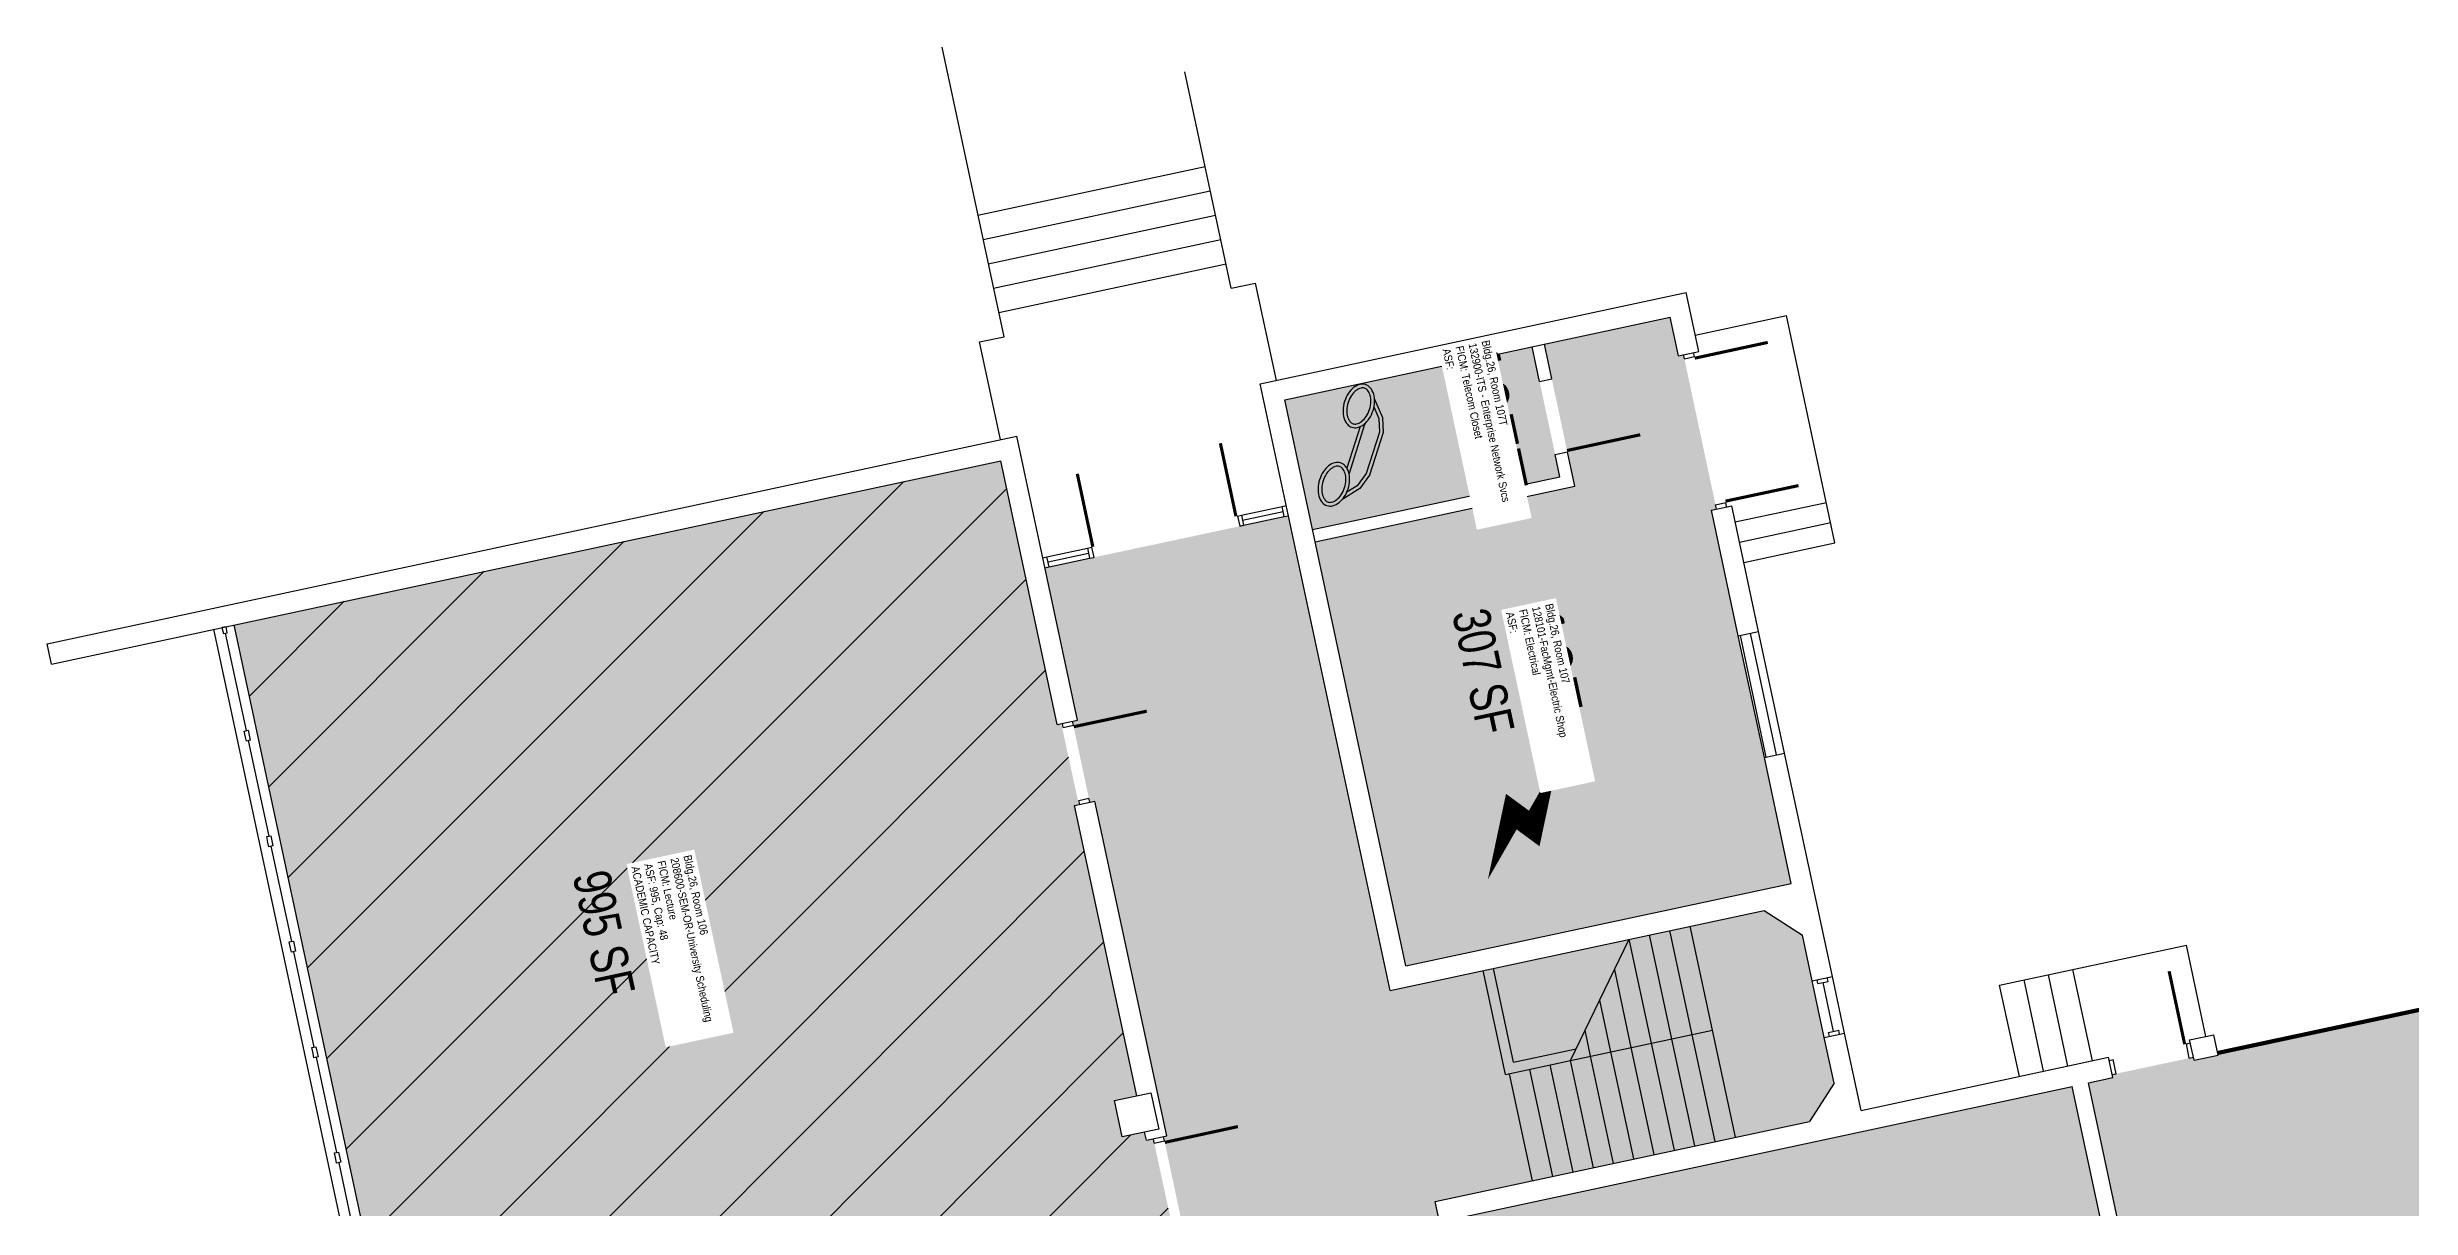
# Model space of a CAD drawing. Header units: inches. Extents: x 69208594 to 69211314, y 27667926 to 27670265.
# Drawn here: x 69208594 to 69209734, y 27669705 to 27670265 of the extents above; entities that cross this region are included whole.
import ezdxf
from ezdxf.enums import TextEntityAlignment as Align

# ---------------------------------------------------------------- set-up
doc = ezdxf.new("R2010")
doc.units = ezdxf.units.IN
doc.header["$LTSCALE"] = 10
doc.header["$MEASUREMENT"] = 0
doc.layers.get('0').update_dxf_attribs({"linetype": 'CONTINUOUS'})
for name, color, linetype in [('A-DOOR', 2, 'CONTINUOUS'), ('A-FLOR', 3, 'CONTINUOUS'), ('A-GLAZ', 1, 'CONTINUOUS'), ('A-IDEN-ICON', 4, 'CONTINUOUS'), ('A-IDEN-RNUM', 7, 'CONTINUOUS'), ('A-IDEN-SNUM', 4, 'CONTINUOUS'), ('A-IDEN-VNUM', 4, 'CONTINUOUS'), ('A-SITE', 3, 'CONTINUOUS'), ('A-WALL', 5, 'CONTINUOUS'), ('AREA-TEXT', 3, 'CONTINUOUS'), ('Rooms-Category-Color', 7, 'CONTINUOUS'), ('Rooms-Division-Color', 7, 'CONTINUOUS'), ('Rooms-Information', 7, 'CONTINUOUS')]:
    doc.layers.add(name, color=color, linetype=linetype)
doc.layers.add('Rooms-Capacity', color=4, linetype='CONTINUOUS', plot=False)
doc.styles.add('CP_AREA', font='arial.ttf', dxfattribs={"height": 15})
doc.styles.add('CP_ROOMSNUMBER', font='arial.ttf', dxfattribs={"height": 1})
doc.styles.add('CP_ROOMVNUMBER', font='arial.ttf', dxfattribs={"width": 0.85, "height": 0.075})

# ---------------------------------------------------------------- blocks, each defined once
blk = doc.blocks.new('CPELECT')
blk.add_lwpolyline([(0.0623, 0.0629, 0, 0.03, 0), (0.0105, -0.0168, 0.03, 0.03, 0), (-0.0105, 0.0068, 0.03, 0, 0), (-0.0623, -0.0729, 0.03, 0, 0)], format="xyseb")
blk = doc.blocks.new('CPPHONE')
for p, q in [((0.0096, 0.0252), (-0.0196, -0.0252)), ((0.0169, 0.0279), (-0.0182, -0.0329))]:
    blk.add_line(p, q)
for points in [[(0.0288, 0.0786, 0.139889), (0.0216, 0.0804, 0.107118), (0.0122, 0.0781, 0.079812), (0.0039, 0.0722, 0.067459), (-0.0035, 0.0626, 0.067459), (-0.008, 0.0515, 0.079812), (-0.009, 0.0413, 0.107118), (-0.0064, 0.032, 0.139889), (-0.0012, 0.0267, 0.139889), (0.0061, 0.0248, 0.107118), (0.0155, 0.0272, 0.079812), (0.0238, 0.0331, 0.067459), (0.0312, 0.0426, 0.067459), (0.0357, 0.0538, 0.079812), (0.0367, 0.0639, 0.107118), (0.034, 0.0732, 0.139889)], [(0.0263, 0.0743, 0.139889), (0.0218, 0.0754, 0.107118), (0.0144, 0.0736, 0.079812), (0.0074, 0.0686, 0.067459), (0.0008, 0.0601, 0.067459), (-0.0032, 0.0502, 0.079812), (-0.004, 0.0417, 0.107118), (-0.0019, 0.0344, 0.139889), (0.0013, 0.031, 0.139889), (0.0059, 0.0298, 0.107118), (0.0133, 0.0317, 0.079812), (0.0203, 0.0367, 0.067459), (0.0268, 0.0451, 0.067459), (0.0309, 0.055, 0.079812), (0.0317, 0.0636, 0.107118), (0.0296, 0.0709, 0.139889)], [(-0.0262, -0.0167, 0.139889), (-0.0334, -0.0148, 0.107118), (-0.0428, -0.0172, 0.079812), (-0.0511, -0.0231, 0.067459), (-0.0585, -0.0326, 0.067459), (-0.063, -0.0438, 0.079812), (-0.064, -0.0539, 0.107118), (-0.0614, -0.0632, 0.139889), (-0.0562, -0.0686, 0.139889), (-0.0489, -0.0704, 0.107118), (-0.0395, -0.0681, 0.079812), (-0.0312, -0.0622, 0.067459), (-0.0238, -0.0526, 0.067459), (-0.0193, -0.0415, 0.079812), (-0.0183, -0.0313, 0.107118), (-0.021, -0.022, 0.139889)], [(-0.0287, -0.021, 0.139889), (-0.0332, -0.0198, 0.107118), (-0.0406, -0.0217, 0.079812), (-0.0476, -0.0267, 0.067459), (-0.0542, -0.0351, 0.067459), (-0.0582, -0.045, 0.079812), (-0.059, -0.0536, 0.107118), (-0.0569, -0.0609, 0.139889), (-0.0537, -0.0643, 0.139889), (-0.0491, -0.0654, 0.107118), (-0.0417, -0.0636, 0.079812), (-0.0347, -0.0586, 0.067459), (-0.0282, -0.0501, 0.067459), (-0.0241, -0.0402, 0.079812), (-0.0233, -0.0317, 0.107118), (-0.0254, -0.0244, 0.139889)]]:
    blk.add_lwpolyline(points, format="xyb", close=True)
for points in [[(0.0364, 0.0572), (0.0417, 0.0308), (0.0382, 0.0108), (0.0082, -0.0411), (-0.0083, -0.0558), (-0.0338, -0.0645)], [(0.0334, 0.047), (0.0366, 0.0307), (0.0334, 0.0126), (0.0043, -0.0379), (-0.0109, -0.0514), (-0.0265, -0.0567)]]:
    blk.add_lwpolyline(points)

msp = doc.modelspace()

# ---------------------------------------------------------------- hatches: boundary and pattern name
at = {"layer": 'Rooms-Capacity'}
h = msp.add_hatch(dxfattribs=at)
h.set_pattern_fill('ANSI31', color=256, scale=300, style=0)
h.set_pattern_definition([(45, (0, 0), (-26.516504294, 26.516504294), [])])
h.paths.add_polyline_path([(69209123.3, 27669741.7), (69209112.6, 27669739.4), (69209108.8, 27669757), (69209119.6, 27669759.3), (69209089.6, 27669899.1), (69209091.6, 27669899.5), (69209091.2, 27669901.5), (69209083.6, 27669936.7), (69209083.2, 27669938.6), (69209081.2, 27669938.2), (69209054, 27670065.3), (69208684.4, 27669986.2), (69208749.7, 27669681.1), (69208753.9, 27669661.5), (69208763.8, 27669615.6), (69208919.2, 27669648.9), (69209135.3, 27669695.2), (69209134.5, 27669699.1), (69209136, 27669699.4), (69209135.6, 27669701.3), (69209128, 27669736.5), (69209127.6, 27669738.5), (69209124.2, 27669737.8)])
at = {"layer": 'Rooms-Category-Color', "true_color": 0xadadad}
for points in [[(69209376.7, 27670134.4), (69209380.7, 27670115.9), (69209383.1, 27670116.4), (69209383.6, 27670114.4), (69209398.6, 27670044), (69209399, 27670042.1), (69209396.6, 27670041.5), (69209409.6, 27669980.9), (69209422.2, 27669922.2), (69209423.8, 27669914.7), (69209435.1, 27669861.6), (69209249.3, 27669821.8), (69209205.6, 27670026.2), (69209330.7, 27670053), (69209316.1, 27670121.5)], [(69209310.2, 27670120.2), (69209190.9, 27670094.6), (69209204.3, 27670032.1), (69209323.6, 27670057.6)], [(69210333.8, 27668435.2), (69210340.5, 27668403.9), (69210310.6, 27668397.5), (69210303.9, 27668428.8), (69210255.5, 27668418.4), (69210255.8, 27668417), (69210253.9, 27668416.5), (69210218.7, 27668409), (69210216.7, 27668408.6), (69210216.4, 27668410), (69210130.4, 27668391.6), (69210130.7, 27668390.1), (69210128.7, 27668389.7), (69210070.1, 27668377.2), (69210068.1, 27668376.7), (69210067.8, 27668378.2), (69209860.5, 27668333.8), (69209821.4, 27668325.4), (69209672.7, 27668293.6), (69209673.1, 27668292.1), (69209671.1, 27668291.7), (69209635.9, 27668284.2), (69209634, 27668283.8), (69209633.6, 27668285.2), (69209571.1, 27668271.8), (69209589.9, 27668183.8), (69209592, 27668174.1), (69209730.8, 27668203.8), (69209749.8, 27668191.5), (69209772.9, 27668083.9), (69209760.6, 27668064.9), (69209564, 27668022.8), (69209505.4, 27668010.3), (69209416.4, 27667991.2), (69209413.9, 27667990.7), (69209413.5, 27667992.7), (69209407.1, 27668022.7), (69209406.7, 27668024.7), (69209391.6, 27668095.1), (69209391.2, 27668097), (69209384.6, 27668127.6), (69209384.2, 27668129.6), (69209386.7, 27668130.1), (69209474.7, 27668148.9), (69209472.6, 27668158.7), (69209458.6, 27668223.7), (69209450.3, 27668262.8), (69209438.5, 27668317.6), (69209436.1, 27668328.8), (69209434.7, 27668328.5), (69209434.2, 27668330.5), (69209426.7, 27668365.7), (69209426.3, 27668367.6), (69209427.7, 27668368), (69209424.2, 27668384.6), (69209417.7, 27668414.9), (69209415.8, 27668423.7), (69209407.6, 27668461.8), (69209407.4, 27668462.8), (69209397.6, 27668508.8), (69209396.1, 27668508.5), (69209395.7, 27668510.4), (69209388.2, 27668545.6), (69209387.8, 27668547.6), (69209389.2, 27668547.9), (69209374.1, 27668618.3), (69209372.7, 27668618), (69209372.3, 27668619.9), (69209364.7, 27668655.1), (69209364.3, 27668657.1), (69209365.8, 27668657.4), (69209362.2, 27668674), (69209345.5, 27668752.2), (69209300.6, 27668961.5), (69209292.3, 27669000.6), (69209284.9, 27669034.8), (69209283.5, 27669034.5), (69209283.1, 27669036.5), (69209275.5, 27669071.7), (69209275.1, 27669073.6), (69209276.6, 27669073.9), (69209260.2, 27669150.2), (69209259.6, 27669153.2), (69209258.1, 27669152.8), (69209257.7, 27669154.8), (69209250.8, 27669187.1), (69209250.4, 27669189), (69209250.2, 27669190), (69209249.8, 27669192), (69209251.2, 27669192.3), (69209235.1, 27669267.6), (69209226.7, 27669306.7), (69209223.4, 27669322.3), (69209213.3, 27669369.3), (69209210, 27669384.9), (69209201.6, 27669424), (69209180.9, 27669520.8), (69209172.5, 27669559.9), (69209160.8, 27669614.7), (69209159.3, 27669614.4), (69209158.9, 27669616.3), (69209153.2, 27669642.7), (69209152.8, 27669644.7), (69209151.3, 27669651.5), (69209150.9, 27669653.5), (69209152.4, 27669653.8), (69209149, 27669669.4), (69209141.2, 27669667.8), (69209125.6, 27669664.4), (69209120.7, 27669686.9), (69209136.4, 27669690.3), (69209144.2, 27669691.9), (69209142.3, 27669700.7), (69209140.9, 27669700.4), (69209140.4, 27669702.4), (69209132.9, 27669737.6), (69209132.5, 27669739.5), (69209134, 27669739.9), (69209124.3, 27669784.8), (69209122.6, 27669792.7), (69209111.8, 27669843.5), (69209110.1, 27669851.3), (69209099.4, 27669901.2), (69209097, 27669900.7), (69209096.5, 27669902.6), (69209089, 27669937.8), (69209088.6, 27669939.8), (69209091, 27669940.3), (69209075.3, 27670013.6), (69209077.3, 27670014.1), (69209096.8, 27670018.3), (69209098.8, 27670018.7), (69209169.2, 27670033.7), (69209171.1, 27670034.2), (69209190.7, 27670038.4), (69209192.7, 27670038.8), (69209207.7, 27669968.4), (69209227.4, 27669876.5), (69209229.1, 27669868.6), (69209230.4, 27669862.8), (69209238.7, 27669823.6), (69209240, 27669817.8), (69209241.7, 27669810), (69209422.1, 27669848.6), (69209440.5, 27669836.7), (69209445.2, 27669814.7), (69209451, 27669787.3), (69209455.8, 27669765.3), (69209443.9, 27669746.9), (69209263.4, 27669708.3), (69209279.6, 27669633), (69209287.9, 27669593.9), (69209293, 27669570.4), (69209301.3, 27669531.3), (69209311.4, 27669484.3), (69209312.9, 27669484.7), (69209313.3, 27669482.7), (69209320.8, 27669447.5), (69209321.2, 27669445.5), (69209319.8, 27669445.2), (69209363.3, 27669241.8), (69209380.1, 27669163.6), (69209442.1, 27668874.2), (69209445.4, 27668858.5), (69209446.9, 27668858.8), (69209447.3, 27668856.9), (69209454.8, 27668821.7), (69209455.3, 27668819.7), (69209453.8, 27668819.4), (69209458.8, 27668796), (69209474.9, 27668720.7), (69209483.3, 27668681.5), (69209524.1, 27668490.9), (69209549.3, 27668373.5), (69209551, 27668365.7), (69209558.8, 27668367.4), (69209560.7, 27668367.8), (69209560.4, 27668369.3), (69209662.1, 27668391), (69209697.3, 27668398.6), (69209699.3, 27668399), (69209699.6, 27668397.5), (69209707.4, 27668399.2), (69209715.2, 27668400.9), (69209738.7, 27668405.9), (69209809.1, 27668421), (69209808.8, 27668422.5), (69209810.7, 27668422.9), (69209845.9, 27668430.4), (69209847.9, 27668430.8), (69209848.2, 27668429.4), (69209851.1, 27668430), (69209856, 27668431), (69209895.1, 27668439.4), (69209894.8, 27668440.9), (69209896.8, 27668441.3), (69209932, 27668448.8), (69209933.9, 27668449.3), (69209934.3, 27668447.8), (69209957.7, 27668452.8), (69209996.8, 27668461.2), (69209999.8, 27668461.8), (69210004.7, 27668462.9), (69210043.8, 27668471.2), (69210043.5, 27668472.7), (69210045.4, 27668473.1), (69210080.6, 27668480.7), (69210082.6, 27668481.1), (69210082.9, 27668479.6), (69210168.9, 27668498), (69210160.6, 27668537.2), (69210164.5, 27668538), (69210164.2, 27668539.5), (69210166.1, 27668539.9), (69210224.8, 27668552.5), (69210226.7, 27668552.9), (69210227.1, 27668551.4), (69210231, 27668552.2), (69210239.3, 27668513.1), (69210262.8, 27668518.2), (69210278.5, 27668521.5), (69210278.1, 27668523), (69210280.1, 27668523.4), (69210315.3, 27668530.9), (69210317.3, 27668531.3), (69210317.6, 27668529.9), (69210327.3, 27668532), (69210332.2, 27668533), (69210364.5, 27668539.9), (69210403.6, 27668548.3), (69210449.6, 27668558.1), (69210454.5, 27668559.2), (69210458.4, 27668560), (69210497.5, 27668568.4), (69210574.3, 27668584.8), (69210579.1, 27668585.9), (69210669.6, 27668605.3), (69210661.2, 27668644.4), (69210665.1, 27668645.2), (69210664.8, 27668646.7), (69210666.8, 27668647.1), (69210725.4, 27668659.7), (69210727.4, 27668660.1), (69210727.7, 27668658.6), (69210731.6, 27668659.5), (69210738.3, 27668628.2), (69210738.6, 27668626.7), (69210739.7, 27668621.8), (69210740, 27668620.3), (69210755.6, 27668623.7), (69210755.3, 27668625.2), (69210757.3, 27668625.6), (69210776.8, 27668629.8), (69210778.8, 27668630.2), (69210792.5, 27668633.1), (69210794.4, 27668633.5), (69210794.8, 27668632.1), (69210841.7, 27668642.1), (69210865.2, 27668647.1), (69210864.8, 27668648.6), (69210866.8, 27668649), (69210878.5, 27668651.5), (69210880.5, 27668652), (69210902, 27668656.6), (69210904, 27668657), (69210904.3, 27668655.5), (69210935.6, 27668662.2), (69211001.1, 27668676.3), (69211000.8, 27668677.7), (69211002.7, 27668678.1), (69211037.9, 27668685.7), (69211039.9, 27668686.1), (69211040.2, 27668684.6), (69211048, 27668686.3), (69211048.2, 27668685.3), (69211185.1, 27668714.6), (69211184.9, 27668715.6), (69211196.6, 27668718.1), (69211199.2, 27668706.4), (69211209.2, 27668659.5), (69211218.4, 27668616.4), (69211206.7, 27668613.9), (69211196.9, 27668611.8), (69211199.2, 27668601.1), (69211207.6, 27668562), (69211212, 27668541.4), (69211208.1, 27668540.6), (69211208.6, 27668538.1), (69211206.6, 27668537.7), (69211177.3, 27668531.4), (69211175.3, 27668531), (69211171.4, 27668530.2), (69211140.1, 27668523.5), (69211138.2, 27668523.1), (69211136.2, 27668522.7), (69211101, 27668515.1), (69211099.1, 27668514.7), (69211098.6, 27668517.1), (69211094.6, 27668516.3), (69211077.7, 27668595.5), (69211067.9, 27668593.4), (69211068.1, 27668592.4), (69210756.2, 27668525.6), (69210756.5, 27668524.2), (69210754.5, 27668523.7), (69210695.9, 27668511.2), (69210693.9, 27668510.8), (69210693.6, 27668512.2)], [(69209798.6, 27669482.3), (69209930.6, 27669510.6), (69209928.3, 27669521.4), (69209924.6, 27669539), (69209930.9, 27669540.3), (69209930.5, 27669542.3), (69209923, 27669577.5), (69209922.3, 27669580.4), (69209920.9, 27669580.1), (69209920.2, 27669583), (69209919.2, 27669587.9), (69209904.3, 27669657.3), (69209903.3, 27669662.2), (69209893.6, 27669707.2), (69209867.9, 27669827.5), (69209776, 27669807.8), (69209771.1, 27669806.7), (69209758.4, 27669804), (69209658.6, 27669782.7), (69209653.7, 27669781.6), (69209629.3, 27669776.4), (69209629, 27669777.9), (69209627, 27669777.4), (69209591.8, 27669769.9), (69209589.9, 27669769.5), (69209590.2, 27669768), (69209578.4, 27669765.5), (69209615.9, 27669590.5), (69209613.8, 27669590), (69209637.9, 27669477.6), (69209644.9, 27669479.1), (69209648.7, 27669461.5), (69209641.7, 27669460), (69209644, 27669449.2)]]:
    msp.add_hatch(color=253, dxfattribs=at).paths.add_polyline_path(points)
at = {"layer": 'Rooms-Category-Color', "true_color": 0xffff64}
msp.add_hatch(color=51, dxfattribs=at).paths.add_polyline_path([(69209123.3, 27669741.7), (69209112.6, 27669739.4), (69209108.8, 27669757), (69209119.6, 27669759.3), (69209089.6, 27669899.1), (69209091.6, 27669899.5), (69209091.2, 27669901.5), (69209083.6, 27669936.7), (69209083.2, 27669938.6), (69209081.2, 27669938.2), (69209054, 27670065.3), (69208684.4, 27669986.2), (69208749.7, 27669681.1), (69208753.9, 27669661.5), (69208763.8, 27669615.6), (69208919.2, 27669648.9), (69209135.3, 27669695.2), (69209134.5, 27669699.1), (69209136, 27669699.4), (69209135.6, 27669701.3), (69209128, 27669736.5), (69209127.6, 27669738.5), (69209124.2, 27669737.8)])
at = {"layer": 'Rooms-Category-Color', "true_color": 0xfa9ba3}
msp.add_hatch(color=241, dxfattribs=at).paths.add_polyline_path([(69209295.8, 27669595.5), (69209297.2, 27669588.7), (69209298.3, 27669583.8), (69209300.8, 27669572.1), (69209309.2, 27669533), (69209520.4, 27669578.2), (69209520.7, 27669576.7), (69209522.6, 27669577.1), (69209557.8, 27669584.7), (69209559.8, 27669585.1), (69209559.5, 27669586.6), (69209606.4, 27669596.6), (69209570.6, 27669763.8), (69209428.8, 27669733.5), (69209423.9, 27669732.4), (69209273.4, 27669700.2), (69209287.4, 27669634.6)])
at = {"layer": 'Rooms-Division-Color', "true_color": 0xadadad}
for points in [[(69209376.7, 27670134.4), (69209380.7, 27670115.9), (69209383.1, 27670116.4), (69209383.6, 27670114.4), (69209398.6, 27670044), (69209399, 27670042.1), (69209396.6, 27670041.5), (69209409.6, 27669980.9), (69209422.2, 27669922.2), (69209423.8, 27669914.7), (69209435.1, 27669861.6), (69209249.3, 27669821.8), (69209205.6, 27670026.2), (69209330.7, 27670053), (69209316.1, 27670121.5)], [(69209310.2, 27670120.2), (69209190.9, 27670094.6), (69209204.3, 27670032.1), (69209323.6, 27670057.6)], [(69210333.8, 27668435.2), (69210340.5, 27668403.9), (69210310.6, 27668397.5), (69210303.9, 27668428.8), (69210255.5, 27668418.4), (69210255.8, 27668417), (69210253.9, 27668416.5), (69210218.7, 27668409), (69210216.7, 27668408.6), (69210216.4, 27668410), (69210130.4, 27668391.6), (69210130.7, 27668390.1), (69210128.7, 27668389.7), (69210070.1, 27668377.2), (69210068.1, 27668376.7), (69210067.8, 27668378.2), (69209860.5, 27668333.8), (69209821.4, 27668325.4), (69209672.7, 27668293.6), (69209673.1, 27668292.1), (69209671.1, 27668291.7), (69209635.9, 27668284.2), (69209634, 27668283.8), (69209633.6, 27668285.2), (69209571.1, 27668271.8), (69209589.9, 27668183.8), (69209592, 27668174.1), (69209730.8, 27668203.8), (69209749.8, 27668191.5), (69209772.9, 27668083.9), (69209760.6, 27668064.9), (69209564, 27668022.8), (69209505.4, 27668010.3), (69209416.4, 27667991.2), (69209413.9, 27667990.7), (69209413.5, 27667992.7), (69209407.1, 27668022.7), (69209406.7, 27668024.7), (69209391.6, 27668095.1), (69209391.2, 27668097), (69209384.6, 27668127.6), (69209384.2, 27668129.6), (69209386.7, 27668130.1), (69209474.7, 27668148.9), (69209472.6, 27668158.7), (69209458.6, 27668223.7), (69209450.3, 27668262.8), (69209438.5, 27668317.6), (69209436.1, 27668328.8), (69209434.7, 27668328.5), (69209434.2, 27668330.5), (69209426.7, 27668365.7), (69209426.3, 27668367.6), (69209427.7, 27668368), (69209424.2, 27668384.6), (69209417.7, 27668414.9), (69209415.8, 27668423.7), (69209407.6, 27668461.8), (69209407.4, 27668462.8), (69209397.6, 27668508.8), (69209396.1, 27668508.5), (69209395.7, 27668510.4), (69209388.2, 27668545.6), (69209387.8, 27668547.6), (69209389.2, 27668547.9), (69209374.1, 27668618.3), (69209372.7, 27668618), (69209372.3, 27668619.9), (69209364.7, 27668655.1), (69209364.3, 27668657.1), (69209365.8, 27668657.4), (69209362.2, 27668674), (69209345.5, 27668752.2), (69209300.6, 27668961.5), (69209292.3, 27669000.6), (69209284.9, 27669034.8), (69209283.5, 27669034.5), (69209283.1, 27669036.5), (69209275.5, 27669071.7), (69209275.1, 27669073.6), (69209276.6, 27669073.9), (69209260.2, 27669150.2), (69209259.6, 27669153.2), (69209258.1, 27669152.8), (69209257.7, 27669154.8), (69209250.8, 27669187.1), (69209250.4, 27669189), (69209250.2, 27669190), (69209249.8, 27669192), (69209251.2, 27669192.3), (69209235.1, 27669267.6), (69209226.7, 27669306.7), (69209223.4, 27669322.3), (69209213.3, 27669369.3), (69209210, 27669384.9), (69209201.6, 27669424), (69209180.9, 27669520.8), (69209172.5, 27669559.9), (69209160.8, 27669614.7), (69209159.3, 27669614.4), (69209158.9, 27669616.3), (69209153.2, 27669642.7), (69209152.8, 27669644.7), (69209151.3, 27669651.5), (69209150.9, 27669653.5), (69209152.4, 27669653.8), (69209149, 27669669.4), (69209141.2, 27669667.8), (69209125.6, 27669664.4), (69209120.7, 27669686.9), (69209136.4, 27669690.3), (69209144.2, 27669691.9), (69209142.3, 27669700.7), (69209140.9, 27669700.4), (69209140.4, 27669702.4), (69209132.9, 27669737.6), (69209132.5, 27669739.5), (69209134, 27669739.9), (69209124.3, 27669784.8), (69209122.6, 27669792.7), (69209111.8, 27669843.5), (69209110.1, 27669851.3), (69209099.4, 27669901.2), (69209097, 27669900.7), (69209096.5, 27669902.6), (69209089, 27669937.8), (69209088.6, 27669939.8), (69209091, 27669940.3), (69209075.3, 27670013.6), (69209077.3, 27670014.1), (69209096.8, 27670018.3), (69209098.8, 27670018.7), (69209169.2, 27670033.7), (69209171.1, 27670034.2), (69209190.7, 27670038.4), (69209192.7, 27670038.8), (69209207.7, 27669968.4), (69209227.4, 27669876.5), (69209229.1, 27669868.6), (69209230.4, 27669862.8), (69209238.7, 27669823.6), (69209240, 27669817.8), (69209241.7, 27669810), (69209422.1, 27669848.6), (69209440.5, 27669836.7), (69209445.2, 27669814.7), (69209451, 27669787.3), (69209455.8, 27669765.3), (69209443.9, 27669746.9), (69209263.4, 27669708.3), (69209279.6, 27669633), (69209287.9, 27669593.9), (69209293, 27669570.4), (69209301.3, 27669531.3), (69209311.4, 27669484.3), (69209312.9, 27669484.7), (69209313.3, 27669482.7), (69209320.8, 27669447.5), (69209321.2, 27669445.5), (69209319.8, 27669445.2), (69209363.3, 27669241.8), (69209380.1, 27669163.6), (69209442.1, 27668874.2), (69209445.4, 27668858.5), (69209446.9, 27668858.8), (69209447.3, 27668856.9), (69209454.8, 27668821.7), (69209455.3, 27668819.7), (69209453.8, 27668819.4), (69209458.8, 27668796), (69209474.9, 27668720.7), (69209483.3, 27668681.5), (69209524.1, 27668490.9), (69209549.3, 27668373.5), (69209551, 27668365.7), (69209558.8, 27668367.4), (69209560.7, 27668367.8), (69209560.4, 27668369.3), (69209662.1, 27668391), (69209697.3, 27668398.6), (69209699.3, 27668399), (69209699.6, 27668397.5), (69209707.4, 27668399.2), (69209715.2, 27668400.9), (69209738.7, 27668405.9), (69209809.1, 27668421), (69209808.8, 27668422.5), (69209810.7, 27668422.9), (69209845.9, 27668430.4), (69209847.9, 27668430.8), (69209848.2, 27668429.4), (69209851.1, 27668430), (69209856, 27668431), (69209895.1, 27668439.4), (69209894.8, 27668440.9), (69209896.8, 27668441.3), (69209932, 27668448.8), (69209933.9, 27668449.3), (69209934.3, 27668447.8), (69209957.7, 27668452.8), (69209996.8, 27668461.2), (69209999.8, 27668461.8), (69210004.7, 27668462.9), (69210043.8, 27668471.2), (69210043.5, 27668472.7), (69210045.4, 27668473.1), (69210080.6, 27668480.7), (69210082.6, 27668481.1), (69210082.9, 27668479.6), (69210168.9, 27668498), (69210160.6, 27668537.2), (69210164.5, 27668538), (69210164.2, 27668539.5), (69210166.1, 27668539.9), (69210224.8, 27668552.5), (69210226.7, 27668552.9), (69210227.1, 27668551.4), (69210231, 27668552.2), (69210239.3, 27668513.1), (69210262.8, 27668518.2), (69210278.5, 27668521.5), (69210278.1, 27668523), (69210280.1, 27668523.4), (69210315.3, 27668530.9), (69210317.3, 27668531.3), (69210317.6, 27668529.9), (69210327.3, 27668532), (69210332.2, 27668533), (69210364.5, 27668539.9), (69210403.6, 27668548.3), (69210449.6, 27668558.1), (69210454.5, 27668559.2), (69210458.4, 27668560), (69210497.5, 27668568.4), (69210574.3, 27668584.8), (69210579.1, 27668585.9), (69210669.6, 27668605.3), (69210661.2, 27668644.4), (69210665.1, 27668645.2), (69210664.8, 27668646.7), (69210666.8, 27668647.1), (69210725.4, 27668659.7), (69210727.4, 27668660.1), (69210727.7, 27668658.6), (69210731.6, 27668659.5), (69210738.3, 27668628.2), (69210738.6, 27668626.7), (69210739.7, 27668621.8), (69210740, 27668620.3), (69210755.6, 27668623.7), (69210755.3, 27668625.2), (69210757.3, 27668625.6), (69210776.8, 27668629.8), (69210778.8, 27668630.2), (69210792.5, 27668633.1), (69210794.4, 27668633.5), (69210794.8, 27668632.1), (69210841.7, 27668642.1), (69210865.2, 27668647.1), (69210864.8, 27668648.6), (69210866.8, 27668649), (69210878.5, 27668651.5), (69210880.5, 27668652), (69210902, 27668656.6), (69210904, 27668657), (69210904.3, 27668655.5), (69210935.6, 27668662.2), (69211001.1, 27668676.3), (69211000.8, 27668677.7), (69211002.7, 27668678.1), (69211037.9, 27668685.7), (69211039.9, 27668686.1), (69211040.2, 27668684.6), (69211048, 27668686.3), (69211048.2, 27668685.3), (69211185.1, 27668714.6), (69211184.9, 27668715.6), (69211196.6, 27668718.1), (69211199.2, 27668706.4), (69211209.2, 27668659.5), (69211218.4, 27668616.4), (69211206.7, 27668613.9), (69211196.9, 27668611.8), (69211199.2, 27668601.1), (69211207.6, 27668562), (69211212, 27668541.4), (69211208.1, 27668540.6), (69211208.6, 27668538.1), (69211206.6, 27668537.7), (69211177.3, 27668531.4), (69211175.3, 27668531), (69211171.4, 27668530.2), (69211140.1, 27668523.5), (69211138.2, 27668523.1), (69211136.2, 27668522.7), (69211101, 27668515.1), (69211099.1, 27668514.7), (69211098.6, 27668517.1), (69211094.6, 27668516.3), (69211077.7, 27668595.5), (69211067.9, 27668593.4), (69211068.1, 27668592.4), (69210756.2, 27668525.6), (69210756.5, 27668524.2), (69210754.5, 27668523.7), (69210695.9, 27668511.2), (69210693.9, 27668510.8), (69210693.6, 27668512.2)], [(69209798.6, 27669482.3), (69209930.6, 27669510.6), (69209928.3, 27669521.4), (69209924.6, 27669539), (69209930.9, 27669540.3), (69209930.5, 27669542.3), (69209923, 27669577.5), (69209922.3, 27669580.4), (69209920.9, 27669580.1), (69209920.2, 27669583), (69209919.2, 27669587.9), (69209904.3, 27669657.3), (69209903.3, 27669662.2), (69209893.6, 27669707.2), (69209867.9, 27669827.5), (69209776, 27669807.8), (69209771.1, 27669806.7), (69209758.4, 27669804), (69209658.6, 27669782.7), (69209653.7, 27669781.6), (69209629.3, 27669776.4), (69209629, 27669777.9), (69209627, 27669777.4), (69209591.8, 27669769.9), (69209589.9, 27669769.5), (69209590.2, 27669768), (69209578.4, 27669765.5), (69209615.9, 27669590.5), (69209613.8, 27669590), (69209637.9, 27669477.6), (69209644.9, 27669479.1), (69209648.7, 27669461.5), (69209641.7, 27669460), (69209644, 27669449.2)]]:
    msp.add_hatch(color=253, dxfattribs=at).paths.add_polyline_path(points)
at = {"layer": 'Rooms-Division-Color', "true_color": 0x003fff}
for points in [[(69209123.3, 27669741.7), (69209112.6, 27669739.4), (69209108.8, 27669757), (69209119.6, 27669759.3), (69209089.6, 27669899.1), (69209091.6, 27669899.5), (69209091.2, 27669901.5), (69209083.6, 27669936.7), (69209083.2, 27669938.6), (69209081.2, 27669938.2), (69209054, 27670065.3), (69208684.4, 27669986.2), (69208749.7, 27669681.1), (69208753.9, 27669661.5), (69208763.8, 27669615.6), (69208919.2, 27669648.9), (69209135.3, 27669695.2), (69209134.5, 27669699.1), (69209136, 27669699.4), (69209135.6, 27669701.3), (69209128, 27669736.5), (69209127.6, 27669738.5), (69209124.2, 27669737.8)], [(69209295.8, 27669595.5), (69209297.2, 27669588.7), (69209298.3, 27669583.8), (69209300.8, 27669572.1), (69209309.2, 27669533), (69209520.4, 27669578.2), (69209520.7, 27669576.7), (69209522.6, 27669577.1), (69209557.8, 27669584.7), (69209559.8, 27669585.1), (69209559.5, 27669586.6), (69209606.4, 27669596.6), (69209570.6, 27669763.8), (69209428.8, 27669733.5), (69209423.9, 27669732.4), (69209273.4, 27669700.2), (69209287.4, 27669634.6)]]:
    msp.add_hatch(color=160, dxfattribs=at).paths.add_polyline_path(points)

# ---------------------------------------------------------------- linework, layer by layer
at = {"layer": 'A-DOOR'}
for points in [[(69209388.6, 27670114.7, 1.5, 1.5, 0), (69209423.8, 27670122.3, 0, 0, 0), (69209424, 27670121.5, 0, 0, -0.414214), (69209394.5, 27670080, 0, 0, -0.414214)], [(69209327, 27670070.2, 1.5, 1.5, 0), (69209362.3, 27670077.8, 0, 0, 0), (69209362.1, 27670078.5, 0, 0, 0.414214), (69209318.2, 27670104.4, 0, 0, 0.414214)], [(69209403.4, 27670045.8, 1.5, 1.5, 0), (69209438.6, 27670053.3, 0, 0, 0), (69209438.4, 27670054.1, 0, 0, 0.414214), (69209394.5, 27670080, 0, 0, 0.414214)], [(69209167.4, 27670038.5, 1.5, 1.5, 0), (69209159.9, 27670073.7, 0, 0, 0), (69209159.1, 27670073.5, 0, 0, 0.414214), (69209133.3, 27670029.6, 0, 0, 0.414214)], [(69209098.4, 27670023.8, 1.5, 1.5, 0), (69209090.9, 27670059, 0, 0, 0), (69209091.6, 27670059.1, 0, 0, -0.414214), (69209133.2, 27670029.7, 0, 0, -0.414214)], [(69209089.2, 27669937.1, 1.5, 1.5, 0), (69209124.4, 27669944.6, 0, 0, 0), (69209124.5, 27669943.9, 0, 0, -0.414214), (69209095.1, 27669902.3, 0, 0, -0.414214)], [(69209624.8, 27669784.1, 1.5, 1.5, 0), (69209617.3, 27669819.3, 0, 0, 0), (69209616.5, 27669819.2, 0, 0, 0.414214), (69209590.7, 27669775.3, 0, 0, 0.414214)], [(69209133.1, 27669736.8, 1.5, 1.5, 0), (69209168.3, 27669744.4, 0, 0, 0), (69209168.4, 27669743.7, 0, 0, -0.414214), (69209139, 27669702.1, 0, 0, -0.414214)]]:
    msp.add_lwpolyline(points, format="xyseb", dxfattribs=at)
at = {"layer": 'A-DOOR', "const_width": 2}
msp.add_lwpolyline([(69209640.8, 27669779.9), (69209758.2, 27669805)], dxfattribs=at)
at = {"layer": 'A-FLOR'}
for p, q in [((69209377.6, 27669786.6), (69209366.8, 27669836.8)), ((69209387.3, 27669788.7), (69209376.6, 27669838.9)), ((69209397.1, 27669790.8), (69209386.4, 27669841)), ((69209328.7, 27669776.2), (69209357, 27669834.7)), ((69209367.8, 27669784.6), (69209357, 27669834.7)), ((69209358, 27669782.5), (69209350, 27669820)), ((69209348.2, 27669780.4), (69209342.9, 27669805.4)), ((69209328.7, 27669776.2), (69209397.1, 27669790.8)), ((69209338.4, 27669778.3), (69209335.8, 27669790.8)), ((69209359.3, 27669728.8), (69209348.2, 27669780.4)), ((69209369, 27669730.9), (69209358, 27669782.5)), ((69209378.8, 27669733), (69209367.8, 27669784.6)), ((69209388.6, 27669735.1), (69209377.6, 27669786.6)), ((69209398.4, 27669737.2), (69209387.3, 27669788.7)), ((69209408.2, 27669739.3), (69209397.1, 27669790.8)), ((69209310.4, 27669718.3), (69209299.3, 27669769.9)), ((69209320.2, 27669720.4), (69209309.1, 27669772)), ((69209329.9, 27669722.5), (69209318.9, 27669774.1)), ((69209339.7, 27669724.6), (69209328.7, 27669776.2)), ((69209349.5, 27669726.7), (69209338.4, 27669778.3))]:
    msp.add_line(p, q, dxfattribs=at)
at = {"layer": 'A-GLAZ'}
for p, q in [((69209170.1, 27670039.1), (69209189.7, 27670043.2)), ((69209170.6, 27670036.6), (69209190.2, 27670040.8)), ((69209171.1, 27670034.2), (69209190.7, 27670038.4)), ((69209076.2, 27670019), (69209095.8, 27670023.1)), ((69209076.8, 27670016.5), (69209096.3, 27670020.7)), ((69209077.3, 27670014.1), (69209096.8, 27670018.3)), ((69208763.8, 27669615.6), (69208684.4, 27669986.2)), ((69208740, 27669679), (69208674.6, 27669984.1)), ((69208680.1, 27669982.2), (69208690.2, 27669935.3)), ((69209422.2, 27669922.2), (69209409.6, 27669980.9)), ((69209423.1, 27669922.5), (69209410.6, 27669981.1)), ((69209428, 27669923.5), (69209415.5, 27669982.2)), ((69209431.9, 27669924.3), (69209419.4, 27669983)), ((69208691.2, 27669930.4), (69208701.1, 27669884.4)), ((69208702.1, 27669879.5), (69208712, 27669833.6)), ((69208713, 27669828.7), (69208722.9, 27669782.7)), ((69209451, 27669787.3), (69209445.2, 27669814.7)), ((69209460.8, 27669789.4), (69209455, 27669816.8)), ((69209455.5, 27669790.3), (69209450.5, 27669813.8)), ((69208723.9, 27669777.8), (69208733.8, 27669731.9)), ((69208734.8, 27669727), (69208744.2, 27669683))]:
    msp.add_line(p, q, dxfattribs=at)
at = {"layer": 'A-SITE'}
for p, q in [((69209055.6, 27670125), (69209025.7, 27670264.5)), ((69209165.1, 27670148.4), (69209142.8, 27670252.7)), ((69209043, 27670183.6), (69209152.5, 27670207.1)), ((69209045.5, 27670171.9), (69209155, 27670195.4)), ((69209048, 27670160.2), (69209157.5, 27670183.6)), ((69209050.5, 27670148.4), (69209160.1, 27670171.9)), ((69209053.1, 27670136.7), (69209162.6, 27670160.2)), ((69209165.1, 27670148.4), (69209176.8, 27670150.9)), ((69209186.9, 27670104), (69209176.8, 27670150.9)), ((69209388.8, 27670125.8), (69209432.8, 27670135.2)), ((69209456.2, 27670025.7), (69209432.8, 27670135.2)), ((69209043.8, 27670122.5), (69209055.6, 27670125)), ((69209053.9, 27670075.5), (69209043.8, 27670122.5)), ((69209408.1, 27670035.8), (69209452.1, 27670045.2)), ((69209410.2, 27670026), (69209454.2, 27670035.5)), ((69209412.2, 27670016.3), (69209456.2, 27670025.7)), ((69209535.6, 27669812.6), (69209625.6, 27669831.8)), ((69209635, 27669787.8), (69209625.6, 27669831.8)), ((69209556.8, 27669771.1), (69209547.4, 27669815.1)), ((69209568.5, 27669773.6), (69209559.1, 27669817.6)), ((69209580.3, 27669776.1), (69209570.8, 27669820.1)), ((69209545.1, 27669768.6), (69209535.6, 27669812.6))]:
    msp.add_line(p, q, dxfattribs=at)
at = {"layer": 'A-WALL'}
for p, q in [((69209179.1, 27670102.3), (69209384.4, 27670146.3)), ((69209390.5, 27670117.9), (69209384.4, 27670146.3)), ((69209190.9, 27670094.6), (69209376.7, 27670134.4)), ((69209380.7, 27670115.9), (69209376.7, 27670134.4)), ((69209313.8, 27670103.5), (69209310.2, 27670120.2)), ((69209319.7, 27670104.7), (69209316.1, 27670121.5)), ((69209380.7, 27670115.9), (69209390.5, 27670117.9)), ((69209383.6, 27670114.4), (69209383.1, 27670116.4)), ((69209383.6, 27670114.4), (69209388.4, 27670115.5)), ((69209388.4, 27670115.5), (69209388, 27670117.4)), ((69209241.7, 27669810), (69209179.1, 27670102.3)), ((69209313.8, 27670103.5), (69209319.7, 27670104.7)), ((69209249.3, 27669821.8), (69209190.9, 27670094.6)), ((69208594.3, 27669977.1), (69209061.7, 27670077.2)), ((69209091, 27669940.3), (69209061.7, 27670077.2)), ((69208596.4, 27669967.3), (69209054, 27670065.3)), ((69209081.2, 27669938.2), (69209054, 27670065.3)), ((69209321.3, 27670068.3), (69209327.2, 27670069.5)), ((69209323.6, 27670057.6), (69209321.3, 27670068.3)), ((69209330.7, 27670053), (69209327.2, 27670069.5)), ((69209204.3, 27670032.1), (69209323.6, 27670057.6)), ((69209189.7, 27670043.2), (69209191.6, 27670043.7)), ((69209190.7, 27670038.4), (69209189.7, 27670043.2)), ((69209205.6, 27670026.2), (69209330.7, 27670053)), ((69209396.6, 27670041.5), (69209406.4, 27670043.6)), ((69209398.6, 27670044), (69209403.5, 27670045.1)), ((69209399, 27670042.1), (69209398.6, 27670044)), ((69209403.9, 27670043.1), (69209403.5, 27670045.1)), ((69209419.4, 27669983), (69209406.4, 27670043.6)), ((69209168.1, 27670038.6), (69209170.1, 27670039.1)), ((69209168.1, 27670038.6), (69209169.2, 27670033.7)), ((69209169.2, 27670033.7), (69209171.1, 27670034.2)), ((69209170.1, 27670039.1), (69209171.1, 27670034.2)), ((69209190.7, 27670038.4), (69209192.7, 27670038.8)), ((69209409.6, 27669980.9), (69209396.6, 27670041.5)), ((69209074.3, 27670018.5), (69209076.2, 27670019)), ((69209077.3, 27670014.1), (69209076.2, 27670019)), ((69209095.8, 27670023.1), (69209097.7, 27670023.6)), ((69209095.8, 27670023.1), (69209096.8, 27670018.3)), ((69209097.7, 27670023.6), (69209098.8, 27670018.7)), ((69209075.3, 27670013.6), (69209077.3, 27670014.1)), ((69209096.8, 27670018.3), (69209098.8, 27670018.7)), ((69208680.5, 27669985.3), (69208678.5, 27669984.9)), ((69208678.5, 27669984.9), (69208679.2, 27669982)), ((69208681.1, 27669982.4), (69208680.5, 27669985.3)), ((69208596.4, 27669967.3), (69208594.3, 27669977.1)), ((69208679.2, 27669982), (69208681.1, 27669982.4)), ((69209409.6, 27669980.9), (69209419.4, 27669983)), ((69209081.2, 27669938.2), (69209091, 27669940.3)), ((69209089, 27669937.8), (69209088.6, 27669939.8)), ((69208689.2, 27669935), (69208691.2, 27669935.5)), ((69208689.8, 27669932.1), (69208689.2, 27669935)), ((69208690.3, 27669930.2), (69208689.8, 27669932.1)), ((69208692.2, 27669930.6), (69208690.3, 27669930.2)), ((69208691.2, 27669935.5), (69208692.2, 27669930.6)), ((69209084.1, 27669936.8), (69209083.7, 27669938.7)), ((69209084.1, 27669936.8), (69209089, 27669937.8)), ((69209422.2, 27669922.2), (69209431.9, 27669924.3)), ((69209435.1, 27669861.6), (69209422.2, 27669922.2)), ((69209455, 27669816.8), (69209431.9, 27669924.3)), ((69209089.6, 27669899.1), (69209099.4, 27669901.2)), ((69209119.6, 27669759.3), (69209089.6, 27669899.1)), ((69209091.7, 27669901.6), (69209096.5, 27669902.6)), ((69209092.1, 27669899.6), (69209091.7, 27669901.6)), ((69209097, 27669900.7), (69209096.5, 27669902.6)), ((69209134, 27669739.9), (69209099.4, 27669901.2)), ((69208700.1, 27669884.2), (69208702.1, 27669884.6)), ((69208700.7, 27669881.3), (69208700.1, 27669884.2)), ((69208702.1, 27669884.6), (69208703.1, 27669879.7)), ((69208701.2, 27669879.3), (69208700.7, 27669881.3)), ((69208703.1, 27669879.7), (69208701.2, 27669879.3)), ((69209249.3, 27669821.8), (69209435.1, 27669861.6)), ((69209241.7, 27669810), (69209422.1, 27669848.6)), ((69209422.1, 27669848.6), (69209440.5, 27669836.7)), ((69209445.2, 27669814.7), (69209440.5, 27669836.7)), ((69208711, 27669833.4), (69208713, 27669833.8)), ((69208711.6, 27669830.4), (69208711, 27669833.4)), ((69208712, 27669828.5), (69208711.6, 27669830.4)), ((69208714, 27669828.9), (69208712, 27669828.5)), ((69208713, 27669833.8), (69208714, 27669828.9)), ((69209297.4, 27669769.5), (69209286.6, 27669819.6)), ((69209301.2, 27669775.4), (69209291.5, 27669820.6)), ((69209445.2, 27669814.7), (69209455, 27669816.8)), ((69209448, 27669813.3), (69209447.6, 27669815.2)), ((69209448, 27669813.3), (69209452.9, 27669814.3)), ((69209452.9, 27669814.3), (69209452.5, 27669816.3)), ((69208721.9, 27669782.5), (69208723.8, 27669782.9)), ((69208722.5, 27669779.6), (69208721.9, 27669782.5)), ((69208723.8, 27669782.9), (69208724.9, 27669778)), ((69209301.2, 27669775.4), (69209331.4, 27669781.9)), ((69209451, 27669787.3), (69209460.8, 27669789.4)), ((69209455.8, 27669765.3), (69209451, 27669787.3)), ((69209453.1, 27669789.8), (69209458, 27669790.8)), ((69209453.5, 27669787.8), (69209453.1, 27669789.8)), ((69209458.4, 27669788.9), (69209458, 27669790.8)), ((69209468.8, 27669752.2), (69209460.8, 27669789.4)), ((69209625.6, 27669784.3), (69209627.5, 27669784.7)), ((69209627, 27669777.4), (69209625.6, 27669784.3)), ((69209627.2, 27669786.2), (69209638.9, 27669788.7)), ((69209629.3, 27669776.4), (69209627.2, 27669786.2)), ((69209641, 27669778.9), (69209638.9, 27669788.7)), ((69208722.9, 27669777.6), (69208722.5, 27669779.6)), ((69208724.9, 27669778), (69208722.9, 27669777.6)), ((69209297.4, 27669769.5), (69209328.7, 27669776.2)), ((69209468.8, 27669752.2), (69209588.1, 27669777.8)), ((69209590.2, 27669768), (69209588.1, 27669777.8)), ((69209588.4, 27669776.3), (69209590.3, 27669776.7)), ((69209589.9, 27669769.5), (69209591.8, 27669769.9)), ((69209591.8, 27669769.9), (69209590.3, 27669776.7)), ((69209627, 27669777.4), (69209629, 27669777.9)), ((69209629.3, 27669776.4), (69209641, 27669778.9)), ((69209108.8, 27669757), (69209126.4, 27669760.7)), ((69209112.6, 27669739.4), (69209108.8, 27669757)), ((69209126.4, 27669760.7), (69209130.2, 27669743.1)), ((69209273.4, 27669700.2), (69209570.6, 27669763.8)), ((69209455.8, 27669765.3), (69209443.9, 27669746.9)), ((69209606.4, 27669596.6), (69209570.6, 27669763.8)), ((69209578.4, 27669765.5), (69209590.2, 27669768)), ((69209615.9, 27669590.5), (69209578.4, 27669765.5)), ((69209263.4, 27669708.3), (69209443.9, 27669746.9)), ((69209130.2, 27669743.1), (69209112.6, 27669739.4)), ((69209124.2, 27669737.8), (69209123.3, 27669741.7)), ((69209124.2, 27669737.8), (69209134, 27669739.9)), ((69209128, 27669736.5), (69209127.6, 27669738.5)), ((69209128, 27669736.5), (69209132.9, 27669737.6)), ((69209132.9, 27669737.6), (69209132.5, 27669739.5)), ((69208732.8, 27669731.7), (69208734.7, 27669732.1)), ((69208733.4, 27669728.7), (69208732.8, 27669731.7)), ((69208733.8, 27669726.8), (69208733.4, 27669728.7)), ((69208735.8, 27669727.2), (69208733.8, 27669726.8)), ((69208734.7, 27669732.1), (69208735.8, 27669727.2)), ((69209279.6, 27669633), (69209263.4, 27669708.3))]:
    msp.add_line(p, q, dxfattribs=at)

# ---------------------------------------------------------------- block references
at = {"layer": 'A-IDEN-ICON'}
for name, p, xscale, yscale, zscale, rotation in [('CPPHONE', (69209225.8, 27670072.1), 360.0000000025632, 360.0000000025632, 360.0000000025632, 12.28342313197479), ('CPELECT', (69209305.3, 27669893.9), 360, 360, 360, 12.08743375678359)]:
    msp.add_blockref(name, p, dxfattribs=dict(at, xscale=xscale, yscale=yscale, zscale=zscale, rotation=rotation))

# ---------------------------------------------------------------- texts
at = {"layer": 'A-IDEN-RNUM', "style": 'CP_ROOMSNUMBER', "width": 0.85}
for s, p in [('0107-T0', (69209285.5, 27670105.4)), ('0107-00', (69209314.1, 27669988.1)), ('0106-00', (69208892.4, 27669865.6))]:
    msp.add_text(s, height=1, rotation=282.0874, dxfattribs=at).set_placement(p, align=Align.MIDDLE)
at = {"layer": 'A-IDEN-SNUM', "style": 'CP_ROOMSNUMBER', "width": 0.85}
for s, p in [('02600107T0', (69209285.5, 27670105.4)), ('0260010700', (69209314.1, 27669988.1)), ('0260010600', (69208892.4, 27669865.6))]:
    msp.add_text(s, height=1, rotation=282.0874, dxfattribs=at).set_placement(p, align=Align.MIDDLE)
at = {"layer": 'A-IDEN-VNUM', "style": 'CP_ROOMVNUMBER', "width": 0.85}
for s, p in [('107T', (69209287.5, 27670085.8)), ('107', (69209316.1, 27669968.6)), ('106', (69208894.4, 27669846))]:
    msp.add_text(s, height=27, rotation=282.0874, dxfattribs=at).set_placement(p, align=Align.MIDDLE)
at = {"layer": 'AREA-TEXT', "style": 'CP_AREA', "width": 0.75}
for s, p in [('307 SF', (69209286.7, 27669963.8)), ('995 SF', (69208862.7, 27669837.6))]:
    msp.add_text(s, height=18, rotation=282.0874, dxfattribs=at).set_placement(p, align=Align.MIDDLE_CENTER)

# ---------------------------------------------------------------- next in the draw order: texts
at = {"layer": 'Rooms-Information', "width": 86.4, "attachment_point": 7, "rotation": 282.0874, "style": 'CP_ROOMVNUMBER', "bg_fill": 3, "box_fill_scale": 1.5, "bg_fill_color": 256, "bg_fill_true_color": 13158600, "bg_fill_transparency": 0}
for s, insert, char_height in [('Bldg.26, Room 107T^M^J132900-ITS - Enterprise Network Svcs^M^JFICM: Telecom Closet^M^JASF: ', (69209266.9, 27670118.8), 3.857), ('Bldg.26, Room 107^M^J128101-FacMgmt-Electric Shop^M^JFICM: Electrical^M^JASF: ', (69209297.5, 27669991.9), 3.857), ('Bldg.26, Room 106^M^J208600-SEM-OR-University Scheduling^M^JFICM: Lecture^M^JASF: 995, Cap: 48^M^JACADEMIC CAPACITY', (69208875.8, 27669869.4), 3.8571)]:
    msp.add_mtext(s, dxfattribs=dict(at, insert=insert, char_height=char_height))

doc.saveas('drawing.dxf')
